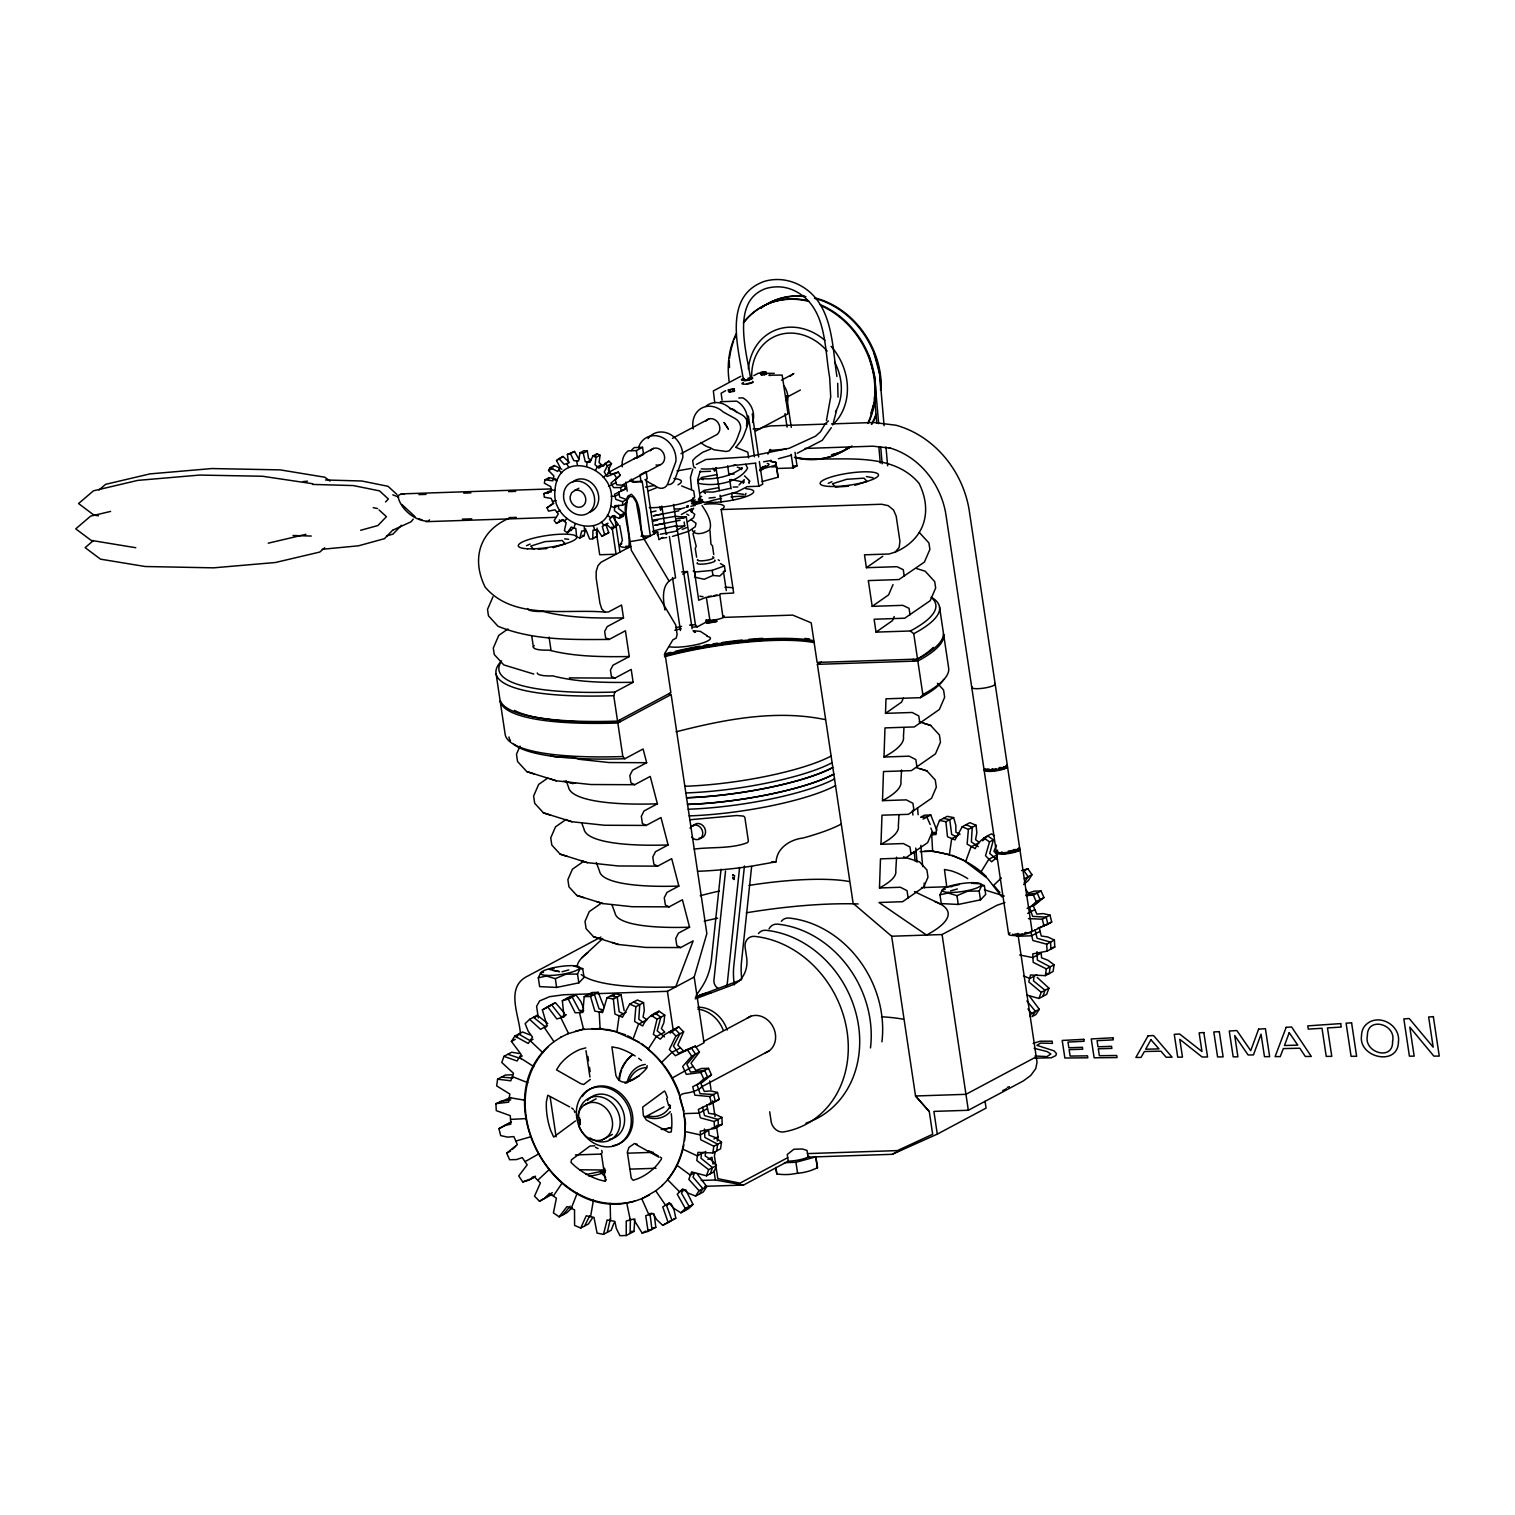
<?xml version="1.0" encoding="UTF-8"?>
<svg xmlns="http://www.w3.org/2000/svg" width="1515" height="1515" viewBox="0 0 1515 1515"><rect width="100%" height="100%" fill="white"/><g stroke="black" fill="none" stroke-linecap="round" stroke-linejoin="round"><path stroke-width="1.5" d="M583.597 1008.289L580.908 1001.567L576.003 994.957L570.057 996.624L562.349 1000.733L564.016 1016.868L556.819 1018.951L547.691 1006.831L542.37 1009.861L546.991 1025.636L540.552 1029.367L529.625 1019.349L525.137 1023.629L528.186 1031.242L532.485 1037.055L528.262 1043.475L514.835 1036.09L511.388 1041.43L521.16 1054.478L517.032 1060.992L504.003 1056.334L501.768 1062.488L513.49 1073.302L510.82 1080.801L497.602 1079.191L496.655 1085.895L509.798 1094L508.718 1102.163L495.897 1103.659L496.276 1110.628L510.271 1115.665L510.801 1124.13L504.722 1125.494M545.173 1197.91L549.472 1193.365L556.384 1198.195L553.43 1212.909L559.13 1216.848L567.027 1206.546L574.526 1209.822L574.583 1225.408L580.756 1228.04L586.229 1215.788L593.975 1217.378L597.08 1233.115L603.462 1234.365L607.136 1219.954L614.882 1221.393L616.302 1228.4L619.938 1235.71L626.244 1235.501L626.225 1221.014L633.459 1219.064L642.152 1233.077L648.098 1231.411L655.806 1227.302L654.158 1214.007M719.758 594.467L722.958 617.419L792.743 615.109L811.207 622.835L817.115 662.434L917.541 659.101A224.22 45.469 -8.5 0 0 943.296 632.228L939.508 606.833M838.003 397.157L837.7 383.257M679.193 1092.978C670.899 1069.893 654.347 1050.463 633.062 1039.044L638.459 1024.292L646.886 1019.803L643.042 1017.001L644.292 1010.353L643.572 1002.646L635.864 1006.755L634.615 1021.508L642.701 1025.977C645.674 1018.856 652.132 1014.16 659.025 1011.187L664.744 1015.126L663.93 1022.53L661.392 1028.571L664.725 1032.094L656.317 1036.582L648.06 1049.384C685.121 1079.759 698.907 1140.568 667.528 1179.636L679.496 1191.756L683.72 1189.502L681.466 1193.233L689.173 1206.47L684.685 1210.75M1001.832 896.842L987.401 878.321L965.604 861.713L971.001 846.942L979.41 842.454L975.565 839.67L976.815 833.004L976.115 825.296L968.388 829.406L967.138 844.158L975.243 848.646C978.217 841.526 984.655 836.81 991.549 833.856L994.427 835.807M606.265 1179.409L605.299 1181.34L599.694 1179.92A70.864 60.278 61.9 0 1 575.264 1166.399L570.966 1162.441L571.477 1159.789L589.96 1146.041L594.713 1145.813M934.66 901.482A187.5 38.026 -8.5 0 1 926.536 935.077L878.965 902.504L902.58 901.709L908.129 897.903L907.049 890.668L900.421 887.26L879.476 887.96L880.48 858.853L905.516 858.02L927.653 842.624L932.161 832.19M911.064 854.195L909.985 846.98L903.357 843.552L880.972 844.309L881.976 815.203L908.432 814.331L931.555 798.254L936.327 787.213L935.247 779.979L926.934 770.908L919.794 768.654M914 810.506L912.92 803.272L906.273 799.863L882.488 800.659L883.491 771.552L911.367 770.624L935.456 753.883L940.493 742.217L939.414 734.983L930.646 725.42L923.506 723.166M916.916 766.817L915.836 759.583L909.208 756.174L883.984 757.008L884.987 727.901L914.303 726.935L939.357 709.493L944.659 697.241L943.58 690.007L937.425 683.284M919.851 723.11L918.772 715.894L912.144 712.467L885.499 713.357L885.991 698.813L920.344 697.676A220.849 44.787 -8.5 0 0 943.75 679.383M896.558 857.168L895.782 870.936A141.937 28.785 -8.5 0 1 879.476 887.96M898.982 814.729L898.338 826.205A151.083 30.641 -8.5 0 1 880.972 844.309M901.558 769.98L900.895 781.456A160.23 32.497 -8.5 0 1 882.488 800.659M903.982 727.541L903.451 736.707A169.358 34.353 -8.5 0 1 883.984 757.008M634.671 1201.149C553.714 1222.302 488.739 1104.605 548.335 1046.619M747.539 425.128L748.372 415.981L754.47 456.772M684.685 1140.549L685.443 1122.52L683.947 1113.639L699.078 1113.127L707.505 1108.639L706.766 1104.946M786.115 400.206L786.531 395.623L791.284 427.363M625.695 502.734C623.252 517.751 630.713 532.56 628.858 547.407A17.119 3.466 -8.5 0 1 620.279 544.737L622.419 540.495L619.711 525.572M610.469 1218.439L607.326 1232.301M721.045 869.231L711.406 959.734A68.781 58.498 61.9 0 1 702.941 985.318A143.963 122.45 61.9 0 1 696.143 995.26M725.534 871.049L713.925 980.205A7.556 6.439 61.9 0 0 718.129 988.386M739.604 867.47L727.238 983.784A7.556 6.439 61.9 0 1 725.969 987.098M744.452 865.993L733.828 965.756A68.781 58.498 61.9 0 0 734.377 984.826M751.629 866.523L741.517 961.665A68.781 58.498 61.9 0 0 741.782 978.804M551.308 490.443L543.904 493.644L544.302 497.204L551.214 498.397L553.183 503.302L547.067 507.752L548.487 511.123L555.077 509.816L558.334 513.964L554.149 520.573L556.441 523.395L562.008 519.74L566.174 522.694L564.375 530.723L567.311 532.693L571.212 527.087L575.851 528.508L576.647 537.086L579.866 538.014L581.722 531.045L586.343 530.78L589.619 538.999L591.248 539.018L592.801 538.753L592.952 530.269L597.535 529.795L601.891 536.253L604.693 534.852L602.288 526.406L607.894 523.262L606.133 525.364L608.765 532.693L605.962 534.075M592.801 538.753L596.872 536.575L597.043 528.091M543.904 493.644L551.29 491.826L550.797 486.694L544.321 483.152L544.983 479.801L549.055 477.623L555.967 479.1M554.982 490.5C557.482 448.023 615.772 465.844 611.378 501.351C608.879 543.828 550.589 525.989 554.982 490.5L551.214 489.762M586.703 466.09L587.176 462.094L591.248 459.916L588.577 458.591L587.309 451.034L584.051 450.694L579.98 452.871L578.522 461.033L573.844 460.655L570.435 453.629L568.864 453.913L567.386 454.462L568.523 463.06L564.186 464.366L559.016 458.647L556.516 460.56L560.171 467.453L557.69 471.411L550.21 467.681L549.263 468.987L548.544 470.483L553.903 475.994L552.842 480.804L544.983 479.801M601.398 521.955L603.822 525.44L606.265 524.304L612.136 529.133L614.257 526.747L609.541 519.228L612.514 515.725L619.256 518.414L620.43 515.289L614.427 510.688L614.73 505.669L622.457 505.253L622.646 503.51L622.589 501.73L615.791 499.344L614.541 494.25L625.468 488.909L625.127 487.11L624.54 485.387L616.7 484.762L615.279 479.706L620.279 475.256L618.385 472.112L611.132 474.309L608.329 469.82L611.492 463.609L608.841 461.166L598.898 468.135L595.016 464.688L596.02 457.416L592.895 455.939L589.979 462.321L585.282 461.734L583.218 453.212L579.98 452.871M585.794 528.868L583.957 535.837L579.866 538.014M630.089 1233.437L630.429 1218.761M705.706 1151.381L705.157 1155.983L711.046 1159.676L716.406 1165.546L708.679 1169.656L696.749 1160.471L697.961 1152.366L712.845 1152.953L713.792 1146.249L721.519 1142.14L715.345 1137.538L709.058 1135.19L708.679 1130.417L700.271 1134.905L685.5 1131.629M721.519 1142.14L720.553 1148.843L712.845 1152.953M1037.207 977.402L1048.929 988.197L1041.222 992.325L1028.78 981.89L1030.503 975.016L1045.369 975.622L1046.335 968.899L1054.042 964.79L1047.888 960.207L1041.581 957.84L1041.222 953.068L1032.794 957.575L1019.671 954.999M1054.042 964.79L1053.095 971.494L1045.369 975.622M590.604 1216.526L593.444 1200.126M716.709 1150.908L717.655 1144.185L704.854 1137.424L704.456 1128.978M982.667 840.825L987.704 835.901L993.404 839.84L989.712 853.475L997.003 859.573M715.894 468.097L714.569 471.127L713.016 468.249M604.239 1007.532L598.217 992.325L591.911 992.533L584.203 996.662L582.821 1012.456L575.189 1012.777L568.295 999.086L562.349 1000.733M626.244 1235.501L633.952 1231.392L634.861 1218.874M715.231 1151.703L714.417 1155.964L717.807 1178.67L739.983 1183.139L787.724 1157.668M717.258 1141.06L718.072 1136.799L716.387 1125.55M661.941 1185.62C673.55 1174.996 681.011 1160.282 683.833 1144.885M664.744 1015.126L657.018 1019.235L653.363 1034.328L660.256 1039.176L664.555 1034.612L678.644 1026.791L683.625 1031.848L677.792 1045.066L683.814 1051.24M993.404 839.84L989.56 841.904L985.507 855.71L991.605 861.789L997.097 857.263M836.545 410.527L833.42 422.496M767.897 454.102L770.605 449.463L769.412 450.561L786.323 449.065M734.415 878.454L734.207 877.829M743.278 483.399L744.244 479.687L738.979 485.008M749.584 480.842L749.035 482.963L749.584 480.842L744.509 475.843M741.687 468.078L741.271 469.669L742.18 467.794C731.025 476.373 714.947 479.857 701.18 478.589L703.111 479.763M745.513 494.988L745.929 493.341M659.612 506.805L660.578 510.271L661.601 506.427M697.544 871.276A109.326 22.176 -8.5 0 0 752.122 866.069L776.097 861.808C776.892 847.813 790.3 839.499 803.12 838.003A109.326 22.176 -8.5 0 0 841.279 824.046M548.582 479.251L549.055 477.623M574.015 527.807L575.094 524.039M610.791 506.275L614.484 507.658L618.556 505.48L618.499 508.529L624.521 513.112L623.328 516.236L619.256 518.414M611.492 463.609L607.42 465.787L604.258 471.998L607.061 476.486L618.385 472.112M695.783 1047.168L704.02 1042.774L694.192 977.042L706.861 933.581L671.145 694.571L617.836 722.996A224.22 45.469 -8.5 0 1 500.139 700.896L505.158 734.434A224.22 45.469 -8.5 0 0 622.835 756.534L624.862 758.731L643.099 748.997L646.659 762.708L632.531 770.245L629.823 775.585L630.903 782.819L634.69 784.713L650.238 776.419L657.396 803.821L644.008 810.98L641.318 816.32L642.398 823.535L646.166 825.429L660.976 817.532L668.115 844.953L655.484 851.695L652.795 857.036L653.874 864.251L657.643 866.144L671.694 858.664L678.853 886.067L666.96 892.411L664.271 897.751L665.35 904.985L669.119 906.86L682.413 899.777L689.571 927.199L678.455 933.126L675.747 938.467L676.826 945.701L680.614 947.576L693.15 940.891L675.671 986.909A187.5 38.026 -8.5 0 1 581.23 974.505M613.764 996.851L614.692 993.689L621.074 994.919L624.18 1010.656M696.938 1084.513L700.1 1093.697L713.622 1094.493L715.326 1101.424L709.228 1104.795M1029.461 907.163L1032.624 916.348L1046.164 917.162L1047.85 924.074L1037.699 928.354M826.451 420.431L830.712 396.835L829.671 377.462C824.293 348.147 827.095 308.643 796.606 291.808C787.118 286.619 776.892 285.464 765.927 288.494C731.139 300.841 746.119 350.192 750.777 379.299M701.483 1153.616L700.953 1158.236L712.542 1167.611L710.289 1173.765M1034.025 976.285L1033.476 980.887L1045.066 990.261L1042.831 996.415M496.068 673.588L499.855 698.983A224.22 45.469 -8.5 0 0 617.552 721.102L613.745 695.707L614.882 692.033L633.119 682.299L631.206 669.422L614.957 678.095L569.394 677.887M589.789 1215.655L584.62 1225.995M696.616 557.141L695.252 548.468L696.218 546.347L692.999 533.81L694.893 530.761M614.011 1223.041L611.17 1230.237L603.462 1234.365M648.098 1231.411L645.731 1215.655L652.927 1213.572L656.771 1219.727L662.737 1225.332L668.077 1222.302L662.756 1206.906L669.194 1203.156L674.024 1208.459L680.822 1212.795L685.31 1208.534L677.243 1194.18L682.64 1188.934L688.264 1193.157L695.612 1196.055L699.059 1190.733L688.833 1179.352L691.616 1171.909L706.445 1175.81L708.679 1169.656M716.406 1165.546L714.152 1171.701L706.445 1175.81M1027.284 995.185L1038.968 998.461L1041.222 992.325M1048.929 988.197L1046.676 994.351L1038.968 998.461M573.901 966.021L582.726 968.615L584.051 977.421L578.844 982.856L556.63 987.439L539.643 986.606L538.317 977.8L540.609 972.895L543.525 972.365M578.844 982.856L577.518 974.05L579.809 969.145L582.726 968.615M571.269 1208.231L577.215 1193.176M981.171 884.343L984.371 885.612L985.697 894.418L980.489 899.853L958.275 904.455L941.288 903.603L939.963 894.797L942.254 889.892L945.171 889.362M980.489 899.853L979.163 891.047L981.455 886.161L984.371 885.612M614.692 993.689L606.985 997.798L602.591 1012.588L594.846 1011.13L590.509 996.453L584.203 996.662M960.093 834.178L955.908 832.246L955.814 825.277L953.617 817.589L947.235 816.339L939.508 820.448L936.687 827.663L936.005 834.5L931.725 834.765L932.634 851.487C952.821 853.759 971.835 862.187 986.265 876.465M831.299 427.685L822.266 440.316L797.212 453.25M996.472 845.181L993.935 851.222L997.268 854.763L988.84 859.251L981.133 871.731M649.935 1213.42L651.942 1229.366L647.984 1230.464M493 596.74L487.508 609.409L488.474 615.847L498.018 626.263C533.242 640.599 571.856 639.633 609.182 639.444L625.43 630.77L629.274 656.544L613.026 665.199L610.431 670.066L611.397 676.504L614.957 678.095M520.024 746.119L516.482 754.3L517.562 761.534L526.803 771.608L533.943 773.862M692.185 510.517L693.662 508.188M683.625 1031.848L675.917 1035.957L669.365 1049.554L675.387 1055.728L695.385 1046.126L699.438 1052.073L690.991 1063.189L695.858 1070.442L701.729 1068.454L708.528 1068.34L711.463 1074.911L700.782 1083.452L704.305 1091.463L710.592 1090.914L717.485 1092.448L719.189 1099.36L715.25 1101.556M893.036 584.582L888.585 594.903L872.186 606.341L868.322 580.586L898.944 579.563L924.396 562.084L929.888 549.396L928.922 542.957L919.378 532.56M894.21 616.548L892.43 620.658L876.03 632.115L874.098 619.237L904.72 618.215L930.172 600.716L935.664 588.047L934.698 581.609L925.154 571.193L916.442 568.504M903.376 698.055L901.614 702.108L885.499 713.357M691.408 512.297L692.336 510.176M692.847 469.025L690.442 477.32L691.56 489.383M694.552 577.12L704.229 579.279L712.94 575.454L719.776 576.06L725.174 570.985L724.416 565.909L720.42 563.599M626.604 498.889L627.911 496.087L631.338 494.25C642.777 504.022 638.591 522.599 642.833 535.628L646.091 538.204M595.603 470.275L597.27 466.847L601.341 464.669L602.97 465.957M824.709 424.692L820.467 431.813L815.581 436.168L789.353 448.213L747.255 456.924L705.895 459.5L696.332 464.423M570.17 1206.167L562.993 1214.784M1021.546 870.557L1027.909 868.777L1031.961 874.723L1028.363 880.537L1023.629 884.571M700.233 470.995L697.639 479.895L700.688 501.086M592.668 1217.643L588.483 1223.931L580.756 1228.04M697.752 481.012L701.918 477.377L716.993 474.574M696.995 1173.576L706.766 1186.605L703.32 1191.945L695.612 1196.055M1029.537 996.226L1039.29 1009.274L1035.843 1014.596L1031.999 1016.66L1035.446 1011.319L1026.867 1000.979M516.407 1037.586L518.698 1034.044L531.311 1041.354M553.43 1195.941L562.235 1182.855M699.457 1193.99L702.903 1188.669L693.037 1177.117L694.476 1172.856L690.253 1175.091L677.11 1165.357M1029.84 1016.054L1031.582 1013.384L1039.29 1009.274M1024.14 882.791L1028.117 876.787L1024.064 870.841L1027.909 868.777M643.572 1002.646L637.398 999.995L629.691 1004.104L622.476 1017.228L614.957 1014.084L613.367 999.048L606.985 997.798M976.115 825.296L969.922 822.645L962.214 826.754L954.999 839.897L947.481 836.735L945.89 821.698L939.508 820.448M699.438 1052.073L691.73 1056.182L682.678 1066.409L686.314 1074.381L700.82 1072.45L708.528 1068.34M595.528 455.75L596.967 453.761L600.091 455.239L599.088 462.511L601.341 464.669M553.335 466.809L554.282 465.522L561.762 469.233M564.546 521.406L566.761 518.395M607.401 515.157L610.64 517.732L614.711 515.555L613.745 518.282L618.328 524.569L612.136 529.133M687.034 507.052L688.018 505.707L686.162 507.392M661.411 1159.164L658.135 1163.653A70.864 60.278 61.9 0 1 637.966 1178.651L633.156 1180.318L631.244 1178.197L627.343 1152.044L628.99 1147.366L634.463 1143.522L637.304 1144.336M573.787 527.959L567.311 532.693M620.279 475.256L610.981 483.039L613.613 487.622L620.468 487.546L624.54 485.387M920.344 697.676L922.843 694.552A224.22 45.469 -8.5 0 0 948.598 667.679L943.599 634.141A224.22 45.469 -8.5 0 1 917.825 661.013L817.399 664.346L853.134 903.357L891.653 936.232L915.533 1095.989L929.282 1111.556L932.672 1134.281L897.391 1150.605L807.495 1153.597M808.745 1156.21L808.025 1157.119A14.79 2.992 -8.5 0 1 788.236 1161.21L743.543 1185.052L704.778 1186.34M413.254 519.134L411.038 521.804L393.464 529.833M904.247 576.154L903.281 569.716L897.013 566.686L866.41 567.689L864.478 554.812L889.021 553.998L895.138 552.142L899.134 547.483L899.929 541.272L896.179 516.123L893.547 510.025L888.207 505.669L881.578 504.249L721.197 509.57A26.115 5.303 -8.5 0 0 704.172 504.287M702.032 505.48C704.551 509.551 712.959 520.819 709.759 529.682C705.839 533.053 694.476 536.518 692.203 529.814M429.465 519.834L428.234 521.217C414.977 521.236 399.941 508.907 397.896 495.727L401.323 493.89L551.517 488.909M590.32 1079.4L583.692 1084.513L580.851 1083.698L556.497 1069.874L560.02 1064.382A70.864 60.278 61.9 0 1 580.188 1049.384L585.832 1047.869M700.574 492.867L704.286 490.349L718.47 487.697M670.103 1033.154L678.644 1026.791M552.255 1192.627L543.374 1199.179M385.549 501.957L388.389 499.003L379.507 490.879L353.374 485.576L312.544 484.421M393.01 529.833L384.45 538.677L358.563 545.798L322.24 549.282M401.532 525.288L392.972 534.113L386.514 535.912M655.843 1014.463L659.025 1011.187M651.81 1016.527L655.162 1013.251L660.881 1017.19L657.188 1030.806L664.479 1036.923M572.234 1207.625L566.837 1212.739L559.13 1216.848M551.801 1194.464L539.51 1201.244L534.53 1196.187L540.363 1182.988L534.341 1176.795L529.152 1180.147L522.77 1181.908L518.717 1175.962L527.163 1164.846L522.296 1157.593L516.426 1159.581L509.627 1159.714L506.692 1153.123L517.372 1144.601L513.85 1136.591L507.563 1137.121L500.67 1135.587L498.965 1128.675L508.926 1123.24M1025.541 889.116L1028.401 893.093L1034.272 891.123L1041.051 890.99L1043.986 897.562L1033.325 906.103L1036.828 914.113L1043.115 913.583L1050.009 915.098L1051.713 922.029L1045.975 925.211M736.12 447.058L739.964 442.266A39.996 34.012 61.9 0 0 744.32 434.066L746.403 428.366A9.166 7.802 61.9 0 0 742.274 415.053L730.022 408.255A21.683 18.445 61.9 0 0 705.876 406.304M535.098 1017.36L537.333 1015.239L547.767 1023.553M575.454 1120.948L553.657 1137.045L550.627 1130.304A70.864 60.278 61.9 0 1 546.366 1101.765L547.786 1095.25L569.659 1106.897M537.825 1180.166L549.15 1169.599M1001.377 877.961L993.689 885.29L999.9 892.524M685.67 1189.692L693.018 1204.425L688.549 1208.686L680.822 1212.795M606.019 463.211L608.841 461.166M603.159 477.244L609.901 472.566M512.259 1149.468L515.687 1146.287M698.264 1084.001L703.755 1079.021L711.463 1074.911M1030.787 906.652L1036.279 901.671L1043.986 897.562M581.874 957.783L602.762 938.543M691.825 508.642L681.333 514.513M99.024 489.97L105.633 484.327L149.966 473.892L211.854 468.552L280.18 469.877L324.854 477.225L329.986 481.069M93.419 540.552L85.143 547.635L100.52 559.168L145.194 566.515L213.52 567.841L275.408 562.501L319.741 552.066L324.702 547.824M671.94 1220.238L666.714 1205.883L669.687 1202.872L665.483 1205.107L655.749 1190.847L662.51 1185.317M669.403 536.499L675.576 577.878C660.862 581.609 662.812 598.633 664.952 610.015M574.715 490.462L571.572 492.792L570.132 496.712A8.863 7.537 61.9 0 0 578.56 507.26A8.863 7.537 61.9 0 0 585.566 497.678A8.863 7.537 61.9 0 0 574.715 490.462L578.863 488.247M790.129 376.231L793.273 373.883M509.04 518.263C479.592 530.856 471.184 558.808 485.103 587.025C513.452 620.771 566.269 608.557 604.921 612.117L608.538 611.965L621.567 605.015L623.498 617.893L607.25 626.566L604.655 631.414L605.621 637.853L609.182 639.444M620.279 544.737L621.813 543.677M507.942 628.99L498.776 635.391L493.284 648.06L494.25 654.499L503.794 664.915L533.772 674.042M701.559 502.279L697.392 503.586M547.919 777.952L538.658 784.429L533.602 796.076L534.7 803.31L543.468 812.873L550.608 815.127M866.41 567.689L882.809 556.251M895.138 552.142C924.586 539.548 933.013 511.597 919.075 483.38C890.744 449.633 837.909 461.848 799.276 458.288M566.061 819.464L555.532 826.83L550.74 837.852L551.82 845.086L560.152 854.157L567.273 856.411M583.445 861.486L572.405 869.212L567.879 879.647L568.958 886.862L576.817 895.441L583.957 897.694M601.417 903.129L589.259 911.613L585.017 921.423L586.097 928.657L593.501 936.706L600.622 938.959M687.469 804.446A109.326 22.176 -8.5 0 0 833.723 774.222L833.818 774.165M834.443 778.994L834.538 778.937A109.326 22.176 -8.5 0 1 688.17 809.218M908.129 897.903L923.752 886.995L927.994 877.185L926.915 869.951L919.51 861.884L903.489 856.865M762.14 481.562L778.104 477.225L775.775 462.416L770.491 461.299L775.775 462.302L776.135 464.31L774.373 465.541L759.697 469.707M547.067 1025.92L544.245 1027.416L553.979 1041.676L561.289 1036.98M685.538 1050.122L695.385 1046.126M553.827 503.359L547.067 507.752M569.356 462.511L563.088 456.469L556.516 460.56M557.103 512.221L560.19 510.309M563.694 519.797L556.441 523.395M625.468 488.909L622.419 490.557M746.365 487.129L736.934 491.902L720.477 496.484M539.51 1201.244L543.393 1198.952M668.778 1032.359L674.781 1028.855L679.78 1033.912L673.436 1045.994L678.417 1053.171L691.522 1048.191L695.574 1054.118L686.901 1064.174L690.518 1072.128L704.664 1070.385L707.6 1076.957L702.468 1081.748L692.734 1086.747L694.855 1095.156L709.778 1096.557L717.485 1092.448M546.214 1007.797L555.418 1002.703L564.281 1012.929M525.156 1161.588L538.507 1154.013M666.6 1223.268L675.785 1218.174L674.156 1210.144L670.918 1203.63M759.867 470.862L762.992 469.12M687.772 521.728L693.586 517.713L694.76 514.361L689.836 510.29M689.363 530.818L695.271 526.747L696.048 523.357L690.84 519.512M511.312 1121.99L498.965 1128.675M719.189 1099.36L698.339 1109.435L700.347 1117.843L714.171 1121.517L721.879 1117.407L722.257 1124.376L714.55 1128.486L700.233 1131.213L700.631 1139.678L713.792 1146.249M1051.713 922.029L1030.882 932.085L1032.87 940.493L1046.695 944.186L1054.402 940.076L1054.781 947.026L1047.073 951.155L1032.775 953.882L1033.173 962.328L1046.335 968.899M1033.173 1043.362L1040.18 1041.203L1052.13 1041.184L1052.47 1043.399L1040.578 1043.059L1036.942 1045.35L1054.042 1050.861L1056.447 1053.531L1055.822 1055.576L1051.315 1057.792L1035.237 1058.133M559.016 458.647L563.088 456.469M567.386 454.462L574.507 451.451L578.919 459.159M570.435 453.629L574.507 451.451M550.21 467.681L554.282 465.522M548.544 470.483L552.615 468.305M583.218 453.212L587.309 451.034M740.873 376.25L713.357 390.927L714.739 402.744M592.895 455.939L596.967 453.761M596.02 457.416L600.091 455.239M725.647 390.662L721.14 393.256L722.068 400.112M753.788 375.663L758.03 373.391M728.336 389.904L734.188 389.014L734.472 390.927L730.173 392.101L728.62 391.798L728.336 389.904L734.188 389.014M622.362 466.828A18.729 15.926 61.9 0 1 628.195 450.845L636.376 450.58L642.53 447.304L643.591 454.405L637.436 457.682A8.863 7.537 61.9 0 0 633.725 458.969M607.894 472.756L653.533 448.421M672.471 438.308L708.736 418.973M781.513 380.17L793.879 373.561M616.018 482.755L608.538 486.239M622.684 484.8L660.029 464.878M680.993 453.705L715.231 435.449A8.863 7.537 61.9 0 0 718.053 422.685A8.863 7.537 61.9 0 0 705.592 421.322M788.008 396.627L800.375 390.037M629.804 480.141A18.729 15.926 61.9 0 0 632.891 482.262L642.209 481.372L650.371 535.931L641.015 536.234M618.631 492.091L619.01 494.136L614.939 496.314L611.189 496.276M622.589 501.73L626.661 499.571L626.528 503.075L622.457 505.253M787.667 413.955L760.151 428.612L753.144 428.934M620.43 515.289L624.521 513.112M614.257 526.747L618.328 524.569M601.891 536.253L608.765 532.693M662.945 537.465L658.855 539.643L657.718 532.011L644.178 539.226L630.657 541.518M692.904 627.134A22.668 4.602 -8.5 0 1 697.222 626.869L709.891 620.108L706.331 597.232L698.737 600.262L686.257 516.785L683.587 518.206A27.876 5.643 -8.5 0 0 676.845 518.66M676.58 530.193L684.723 525.856L684.155 522.031M747.198 486.637L758.882 486.239L762.746 484.175L759.356 461.507M776.816 468.495L793.178 467.946L797.042 465.881L795.015 452.284M682.659 574.09L687.469 571.534L695.423 624.748L697.222 626.869M617.552 721.102L670.861 692.658L664.933 653.06L672.849 639.879L676.182 638.099L677.129 634.501L675.709 624.956L631.357 550.381L625.941 512.581L627.134 500.272L629.786 496.276L633.156 497.053L636.338 502.393L642.227 535.95L669.176 581.287M600.887 937.065L528.262 975.793C504.457 986.871 519.437 1015.145 520.459 1034.196M732.616 877.185L734.15 878.056M987.723 768.787L990.147 770.074L992.647 768.73M547.691 1006.831L555.418 1002.703M542.37 1009.861L550.078 1005.752M1005.733 765.738A11.817 2.405 -8.5 0 1 996.245 770.813A11.817 2.405 -8.5 0 1 985.489 768.787L990.337 771.362L992.855 770.037M529.625 1019.349L537.333 1015.239M568.295 999.086L576.003 994.957M514.835 1036.09L522.542 1031.98L529.909 1034.878M590.509 996.453L598.217 992.325M923.052 819.104L930.759 814.994L936.762 830.201M511.388 1041.43L515.251 1039.366M533.034 1039.271L530.231 1040.767L542.768 1052.603M504.003 1056.334L511.71 1052.224L519.304 1053.531M613.367 999.048L621.074 994.919M945.89 821.698L953.617 817.589M931.725 834.765L935.948 832.53L932.558 832.436L930.873 828.042M522.296 1055.936L519.475 1057.432L533.753 1066.579M551.555 1004.767L561.023 1016.698L565.133 1015.694L560.91 1017.947L568.523 1033.438L560.739 1037.264M553.979 1041.676C478.721 1098.072 561.289 1241.77 649.556 1194.956M497.602 1079.191L505.309 1075.082L512.827 1074.741M626.149 1012.266L619.143 1016.016L616.851 1032.094L639.387 1042.339M958.692 834.917L951.666 838.666L949.375 854.763L933.202 851.184L920.211 851.657M596.796 993.651L667.414 991.321L694.192 977.042M625.619 1034.84L609.049 1029.689L591.778 1028.628M933.202 851.184L924.302 851.279M617.4 1031.81L600.11 1028.836L599.201 1012.115L603.406 1009.861L599.069 1008.895L594.372 994.389L588.066 994.598M527.845 1082.714L512.449 1076.654M495.897 1103.659L510.744 1097.561M525.345 1100.307L509.476 1097.618M1002.116 852.396L1000.26 852.775L1002.684 854.081L1005.202 852.737M526.33 1118.6L510.65 1119.396M680.33 1047.869L671.921 1052.376L661.714 1062.337M584.014 1105.23L596.153 1098.773M625.032 1083.377L639.481 1075.669M703.471 1041.544L750.948 1016.224M530.799 1136.761L515.971 1141.022M506.692 1153.123L510.555 1151.078M1024.254 878.833L1031.961 874.723M692.999 1066.446L672.338 1077.923M891.653 936.232L942.084 934.547L997.078 905.231L1004.937 902.561M1025.844 895.611L1033.344 895.1L1041.051 890.99M522.77 1181.908L533.356 1177.894M602.326 1139.753L612.382 1134.413M645.409 1116.801L663.968 1106.897M701.123 1087.088L769.241 1050.766M702.202 1087.013C684.515 1099.398 673.796 1084.948 684.06 1111.063M1027.719 913.412L1034.726 909.663M1028.42 918.601L1042.301 919.207L1050.009 915.098M1012.437 934.187L1014.861 935.475L1017.379 934.13M1039.29 927.597L1040.029 931.308L1031.601 935.797L1016.489 936.289M683 1149.222L697.279 1155.869L704.305 1152.12M713.944 1138.996L718.072 1136.799M1036.828 974.789L1029.802 978.52L1023.458 975.793M610.185 1203.402L610.545 1220.427M626.718 1202.853L630.24 1219.764M707.903 1159.429L711.955 1157.271L712.978 1164.088M655.749 1190.847L641.773 1198.801L648.818 1214.594L651.753 1213.155M699.059 1190.733L706.766 1186.605M685.31 1208.534L693.018 1204.425M642.152 1233.077L645.996 1231.013M668.077 1222.302L675.785 1218.174M662.737 1225.332L670.463 1221.223M1036.241 1056.845L965.964 1094.322L915.533 1095.989L929.282 1111.556M788.236 1161.21L787.251 1154.525L793.86 1149.241L802.249 1148.976L807.022 1150.434L808.025 1157.119L892.221 1154.316L937.293 1134.129L933.884 1111.404L968.331 1110.268L1023.326 1080.934L1030.768 1075.442L1035.787 1068.567L1037.036 1062.167L1017.796 933.316M892.221 1154.316L902.448 1148.881M937.293 1134.129L986.076 1108.109L985.053 1101.291M755.985 430.904L762.424 427.514L770.51 425.923L826.83 424.067M538.317 977.8L546.498 976.039L555.323 978.633L566.099 974.164L577.518 974.05M939.963 894.797L948.144 893.036L956.969 895.649L967.744 891.161L979.163 891.047M1027.094 908.489L1034.991 904.417L1040.142 899.626L1037.207 893.055L1026.147 894.683M784.41 1162.668L795.943 1162.289L815.846 1156.854L817.475 1167.838L810.961 1170.47A73.799 62.399 -79.4 0 1 797.572 1173.273L790.773 1174.314A73.799 62.778 61.9 0 1 776.835 1173.955L776.002 1169.22M664.498 1090.989L642.701 1107.105L643.345 1115.57L646.451 1120.021L668.854 1132.406L671.278 1131.894L671.789 1126.27A70.864 60.278 61.9 0 0 671.259 1113.752M693.245 570.985L694.703 572.045L712.183 570.379L724.416 565.909M744.414 378.883C741.555 381.856 755.909 377.86 747.861 378.182M751.535 382.651L746.611 383.806M526.481 545.684L530.174 544.074M694.306 500.689C690.973 502.923 703.282 501.162 699.419 499.912M699.722 501.749L698.131 502.185M828.232 483.323L831.924 481.732M835.541 785.622L835.485 785.641A109.326 22.176 -8.5 0 1 689.173 815.884M682.205 529.379L686.617 527.599M688.113 531.481L672.471 536.424M710.535 449.141L702.733 452.265L695.877 457.151L692.677 460.503L693.529 466.222A27.876 5.643 -8.5 0 0 695.555 467.889M648.647 490.898L656.449 487.773M575.53 782.952L572.746 783.52L563.883 781.134M700.138 995.203L741.498 979.769M695.234 998.858L732.237 985.053A29.239 24.865 61.9 0 0 746.611 957.253L745.02 946.61A11.381 9.677 61.9 0 1 754.678 936.384A101.732 86.544 61.9 0 1 847.074 1031.563A101.732 86.544 61.9 0 1 783.899 1131.894A11.381 9.677 61.9 0 1 771.286 1122.426L769.696 1111.783M720.212 593.747L733.677 593.028L721.197 509.57M760.492 372.614L765.378 371.63L766.439 374.016L764.393 374.735L761.572 374.981L760.492 372.614L766.154 372.103M760.776 374.508L766.439 374.016M567.974 1033.722L584.127 1029.083L575.605 1031.09M553.108 547.654L565.284 543.828L562.235 540.495L544.964 541.631L530.742 546.101L533.81 549.434M678.872 510.82L653.42 515.82M680.084 520.327L655.181 525.213M854.858 485.311L867.034 481.467L863.986 478.153L846.715 479.289L832.493 483.758L835.541 487.072L848.589 486.22M676.05 731.84C724.189 719.474 776.059 709.304 825.41 719.644M550.93 968.937L554.301 967.896M950.871 886.445L959.431 884.514M532.182 1177.269L535.571 1176.227M791.569 455.163L778.407 458.742M566.212 998.688L572.159 997.022L579.393 1010.543L583.711 1010.524L579.506 1012.759L583.578 1029.386L600.66 1028.534M730.571 488.247L713.338 492.072L703.68 491.921L705.365 493.435M652.851 1228.116L655.806 1227.302M360.627 530.288L377.879 525.535L386.439 516.691L379.034 509.911M562.027 971.759L568.769 969.922M950.625 890.82L957.366 888.983M499.761 1101.594L510.782 1099.871M711.633 1128.239L718.394 1126.44L718.015 1119.471L704.551 1115.589L702.562 1107.181M675.728 516.274L652.832 520.137M677.205 525.497L664.782 528.224M676.978 531.026L660.218 534.265M1050.387 948.106L1054.781 947.026M717.845 1125.456L722.257 1124.376M749.073 380.189L744.717 380.738M714.209 595.584L716.936 594.941M718.678 595.262L707.543 597.251M110.595 511.426L90.635 516.123L75.75 528.849L91.127 540.382L135.801 547.729M268.231 543.184L305.916 534.322M651.128 512.051L656.033 510.953M653.571 515.725L662.85 513.945M652.87 521.255L657.68 520.156M654.613 525.213L664.1 523.395M709.38 1103.45L713.451 1102.56M910.685 853.021L916.102 852.036M705.782 622.286L708.035 623.233L716.765 621.434L715.932 620.279L706.729 621.983M716.652 620.658L707.505 622.4L706.634 619.862M716.765 621.434L706.482 622.798M987.913 770.074L989.768 769.696M990.147 770.074L996.075 768.844M1000.033 768.029L1005.96 766.798M990.337 771.362L1006.149 768.105L1003.725 766.817M1002.684 854.081L1018.516 850.805L1014.236 849.896A6.401 1.307 -8.5 0 1 1014.349 850.559M1014.861 935.475L1022.777 933.846M1024.746 933.429L1030.673 932.198M605.583 1170.527L588.975 1173.955A8.541 1.723 -8.5 0 1 586.059 1174.447M763.598 461.81L771.154 460.371M677.072 470.919L691.01 468.438M645.466 487.091L654.556 485.463M552.502 501.295L556.119 500.651M595.319 536.859L596.872 536.575M755.852 463.079L732.976 465.597M661.07 538.317L666.657 537.541M708.263 596.474L711.255 596.115M710.516 471.26L699.665 471.733M715.194 497.393L709.02 498.075M302.924 481.618L307.45 481.183M971.683 883.321L979.58 883.718M696.237 503.719L693.472 503.719M538.355 549.131L546.839 548.582M629.274 656.544C602.44 656.923 574.848 656.809 548.922 650.105A29.561 6.003 -8.5 0 1 534.132 645.523M568.901 756.761L564.906 757.027A29.561 6.003 -8.5 0 1 550.646 755.493M689.855 819.767L736.82 815.506L743.619 816.112L744.85 817.418L748.372 841.033L747.577 842.586C730.912 849.082 711.747 846.734 694.23 849.101M723.337 571.477L725.174 570.985M758.314 373.296L774.26 373.353M738.771 398.009L742.861 397.877A18.729 15.926 61.9 0 1 752.557 422.439M720.345 401.702L736.707 401.153A18.729 15.926 61.9 0 1 746.403 425.734M831.508 423.897L873.757 422.496L896.066 425.242C934.414 435.941 962.593 470.805 969.089 509.551L1007.323 765.378M642.53 447.304L634.349 447.569A18.729 15.926 61.9 0 0 631.376 450.561M805.052 448.44L872.905 446.186L890.006 448.08M600.054 465.863L604.144 465.711M792.364 466.052L797.042 465.881M642.209 481.372L634.028 481.637L631.244 479.062M418.973 494.61L426.037 494.382M463.779 493.114L470.862 492.886M508.604 491.636L515.687 491.39M733.165 487.091L737.843 486.94M462.397 519.153L471.771 518.85M509.267 517.6L516.293 517.372M426.037 521.671L555.683 517.354M872.186 606.341L902.789 605.337L909.057 608.348L910.023 614.806M876.03 632.115L910.382 630.979L913.753 633.706L917.541 659.101M1001.415 768.257L1006.149 768.105M1013.592 849.65L1018.326 849.498L1009.842 850.843A6.401 1.307 -8.5 0 1 1008.214 851.127M1013.781 850.957L1018.516 850.805M771.457 861.959L776.097 861.808M921.48 887.601L952.083 886.597M592.081 993.821L563.826 994.749L549.642 996.662L539.662 1000.885L536.594 1006.32L538.336 1017.985M575.435 1154.922L601.455 1154.07M627.456 1153.199L653.457 1152.328M604.22 1169.997L579.639 1169.788M630.107 1169.126L656.014 1168.273M701.218 1180.45L715.364 1179.977L743.543 1185.052M930.759 814.994L924.453 815.203L920.59 817.248L926.896 817.039L930.172 824.539M630.808 1231.487L633.952 1231.392M1045.653 973.634L1049.232 973.558L1050.179 966.854L1037.377 960.093L1036.98 951.628M501.465 1077.127L512.884 1078.036M771.457 466.809L776.532 466.772L778.104 477.225M674.459 508.964L680.462 508.983M623.498 617.893C596.664 618.272 569.072 618.158 543.146 611.454A29.561 6.003 -8.5 0 1 527.637 608.538M633.119 682.299C606.284 682.697 578.692 682.583 552.767 675.879A29.561 6.003 -8.5 0 1 537.257 672.963M646.659 762.708L609.106 762.537L579.753 759.375L570.909 756.629M634.69 784.713L590.717 784.524L556.346 780.812L526.803 771.608M646.166 825.429L604.466 825.258L571.875 821.736L543.468 812.873M657.643 866.144L618.215 865.974L587.384 862.66L560.152 854.157M669.119 906.86L631.963 906.709L602.913 903.565L576.817 895.441M680.614 947.576L645.712 947.424L618.423 944.489L593.501 936.706M325.498 479.971L361.896 481.012L388.029 486.315L396.93 494.458M293.058 535.515L311.257 536.045M728.545 473.93L734.055 474.119M730.931 479.498L743.922 482.168M732.351 492.83L743.998 494.382M693.302 630.732L700.422 631.395L707.126 635.751M866.372 476.543L873.076 477.793M564.641 538.885L568.674 539.321M545.949 1027.284L533.469 1017.285M1035.048 1055.974L1046.941 1056.599L1050.861 1054.023L1047.338 1051.656L1034.12 1048.285M401.323 493.89L404.391 494.382M312.658 483.721L262.512 476.259L199.658 475.066L137.77 480.388L93.438 490.822L78.553 503.548L93.93 515.1L98.399 515.82M732.919 390.643L734.472 390.927M549.396 969.392L559.527 971.645L552.653 970.357M582.309 535.515L583.957 535.837M620.847 515.744L623.328 516.236M943.372 818.403L949.754 819.634L951.685 834.5L955.889 836.413M610.848 995.734L617.23 996.984L619.162 1011.831L623.347 1013.762M373.201 507.676L377.557 508.548M507.866 1054.289L521.255 1058.739M737.294 467.131L741.555 468.646M919.245 721.841L930.646 725.42M916.499 767.669L926.934 770.908M984.352 889.778L1004.312 896.047M572.746 783.52L570.871 782.516M549.964 778.805L556.346 780.812M565.474 819.71L571.875 821.736M581.003 860.634L587.384 862.66M596.512 901.558L602.913 903.565M612.041 942.481L618.423 944.489M735.684 447.304L747.804 452.19L748.656 457.928M681.599 485.936L693.718 490.822L694.571 496.56A27.876 5.643 -8.5 0 1 679.137 504.116A27.876 5.643 -8.5 0 1 649.329 507.639M565.247 1014.463L566.402 1014.88M951.988 855.218L966.153 861.41M392.783 494.837L398.729 497.09M418.784 518.679L422.136 519.967M888.794 447.645C919.094 456.053 940.929 483.834 945.89 514.361L983.936 768.9A11.817 2.405 -8.5 0 0 997.571 769.26A11.817 2.405 -8.5 0 0 1006.812 764.829M733.374 878.927L732.749 878.454M968.388 829.406L962.214 826.754M635.864 1006.755L629.691 1004.104M966.078 824.709L972.251 827.36L971.361 841.904L978.311 846.639M633.535 1002.04L639.728 1004.691L638.819 1019.254L642.663 1022.038M686.75 514.172L688.87 515.289M914.511 891.615L940.058 903.868M1054.402 940.076L1047.736 936.952L1041.297 936.005L1040.029 931.308M627.627 1035.824L631.622 1037.775M721.879 1117.407L715.194 1114.283L708.774 1113.355L707.505 1108.639M595.452 1147.272L598.046 1148.54M694.154 631.736L695.461 632.418L693.245 631.073M648.78 1150.699L658.343 1155.983M635.751 1144.393L658.836 1157.157M626.661 499.571L619.862 497.166L619.01 494.136M553.373 478.91L556.895 480.918M569.848 529.663L571.382 530.515M732.843 874.837L734.775 875.992L732.749 874.894M698.264 483.209C713.754 487.035 739.036 482.774 747.634 468.154L745.664 464.347M718.186 559.793L719.436 560.588M989.56 841.904L983.841 837.965M657.018 1019.235L651.317 1015.296M415.072 516.672L401.835 504.457M641.318 1043.532L648.609 1049.081M571.704 1108.014L573.39 1109.34M604.769 463.344L607.42 465.787M660.256 1157.043L661.657 1158.161M675.917 1035.957L670.937 1030.901M604.921 612.117L601.758 608.935L599.94 603.273L596.171 578.105L596.171 571.477L597.971 565.644L601.114 562.198L630.77 546.385A12.991 2.632 -8.5 0 1 625.903 546.139M733.752 878.397L734.15 879.571L733.639 878.454M558.789 469.896L561.667 472.983M559.281 519.91L560.531 521.236M710.005 530.78L710.933 544.131L712.505 545.873L713.735 554.566M599.997 1171.322L605.678 1177.515M1027.946 1008.857L1031.582 1013.384M687.261 505.688L688.17 506.976L687.469 505.593M614.314 474.271L616.188 477.433M770.169 375.625L768.9 375.228L782.157 375.057L787.952 413.273M691.73 1056.182L687.677 1050.236M566.837 463.704L568.769 467.51M657.264 534.473L657.889 535.704M647.189 1065.594L646.678 1068.245C640.012 1076.237 622.305 1090.857 615.885 1075.423L611.909 1046.846L618.461 1048.115A70.864 60.278 61.9 0 1 635.202 1055.974M1036.279 901.671L1033.344 895.1M703.755 1079.021L700.82 1072.45M706.501 622.665L705.876 620.014M665.199 1091.842L667.528 1097.731M566.118 780.661L568.504 787.137A169.358 34.353 -8.5 0 0 657.396 803.821M581.627 822.683L584.033 829.159A160.23 32.497 -8.5 0 0 668.115 844.953M596.361 862.565L599.542 871.182A151.083 30.641 -8.5 0 0 678.853 886.067M611.89 904.588L615.071 913.204A141.937 28.785 -8.5 0 0 689.571 927.199M620.468 487.546L621.396 491.068M593.407 525.932L594.77 529.947M574.223 1110.59L574.81 1112.465M666.581 1098.47L668.683 1105.628M874.06 353.317L879.59 373.864L884.116 425.715M869.023 356.006L874.553 376.553L878.662 423.689M776.816 1173.86L775.85 1167.364M1044.005 926.138L1042.301 919.207M711.463 1103.488L709.778 1096.557M601.72 1150.415L602.269 1152.612M817.475 1167.838L815.657 1156.513M1035.086 929.831L1037.093 938.258L1050.558 942.122L1050.937 949.091M576.647 461.014L577.423 465.143M776.135 464.31L776.532 466.772M1007.513 766.685L1019.671 848.078M1019.879 849.385L1032.037 930.778M984.125 770.207L996.283 851.6M996.491 852.907L1008.649 934.301M956.969 895.649L958.275 904.455M917.825 661.013L922.843 694.552M913.204 659.252L913.488 661.165A219.258 44.465 -8.5 0 0 933.278 647.341M946.761 886.919L944.451 869.496L950.984 870.765A70.864 60.278 61.9 0 1 967.744 878.624M942.084 934.547L968.331 1110.268M836.905 376.496C831.962 344.776 832.909 303.227 800.299 285.483C789.277 279.442 776.248 277.794 764.204 281.43C722.504 296.315 738.411 348.942 743.562 380.379M785.035 413.557L787.08 427.154M791.133 454.349L793.178 467.946M819.729 662.358L820.013 664.271M764.109 372.823L764.393 374.735M762.556 371.876L762.84 373.788M761.288 373.088L761.572 374.981M752.254 413.917L758.674 456.981M755.493 463.571L758.882 486.239M732.635 388.73L733.09 391.665M729.889 390.188L730.173 392.101M727.636 465.806L728.999 475.009M729.7 479.611L731.063 488.834M731.764 493.435L732.787 500.348M715.932 467.567L719.379 490.595M720.061 495.197L721.102 502.09M723.716 573.257L726.291 590.566M712.183 570.379L712.94 575.454M795.943 1162.289L797.572 1173.273M692.828 497.905L693.472 502.166M694.703 572.045L695.461 577.12M673.55 504.438L692.128 628.744M661.847 506.199L665.975 533.829M672.509 577.556L680.424 630.505M654.234 533.867L646.072 479.308L647.227 478.702L646.148 471.582L640.012 474.877L641.072 481.978M636.376 450.58L637.436 457.682M669.478 693.397L669.763 695.309M625.865 482.073L627.229 491.144M709.721 1080.952L711.008 1089.512M712.675 1100.78L715.042 1116.536M714.001 1170.906L715.364 1179.977M608.5 467.359L609.295 472.699M614.503 515.782L619.938 552.161M612.003 526.936L616.075 554.225L599.713 554.755L596.323 532.106M667.414 991.321L673.266 1030.503M619.843 719.871L620.127 721.784A219.258 44.465 -8.5 0 1 514.437 710.384M617.836 722.996L622.835 756.534M549.055 637.095L550.968 649.973M531.803 636.452L533.413 647.189M587.877 1056.391L588.54 1060.746M589.505 1067.28L590.168 1071.635M604.599 1168.235L605.261 1172.705M585.983 1050.652L589.922 1077.032M601.36 1153.502L605.375 1180.45M579.62 1118.013L580.359 1122.956M555.323 978.633L556.63 987.439M550.191 1097.22L556.1 1136.837M885.972 446.944L887.639 465.806M917.522 807.628L918.147 814.71M920.836 845.351L922.692 866.561M924.131 883.075L924.548 887.79M880.726 447.266L882.184 463.779M912.485 810.317L912.901 815.032M915.78 848.04L917.029 862.187M874.496 397.1L876.768 423.007M878.833 446.565L880.272 463.041M914.265 851.676L915.079 861.107M1047.073 951.155L1046.695 944.186M714.55 1128.486L714.171 1121.517M584.317 526.652L584.468 530.761M547.976 491.485L548.032 493.246M729.472 367.539L729.264 360.646A82.776 70.41 61.9 0 0 728.904 367.501M752.406 381.458A5.719 1.155 -8.5 0 1 751.004 383.219A5.719 1.155 -8.5 0 1 743.411 384.166A5.719 1.155 -8.5 0 1 743.467 382.575M749.698 377.614A5.719 1.155 -8.5 0 1 751.497 379.11A5.719 1.155 -8.5 0 1 742.842 380.416A5.719 1.155 -8.5 0 1 744.054 378.466M693.018 826.281A7.613 6.477 61.9 0 1 704.626 827.891A7.613 6.477 61.9 0 1 699.097 838.155M690.007 828.156A7.613 6.477 61.9 0 1 699.551 826.584A7.613 6.477 61.9 0 1 701.483 837.416A7.613 6.477 61.9 0 1 691.616 837.17M831.11 756.042A109.326 22.176 -8.5 0 1 684.837 786.266M832.114 762.708A109.326 22.176 -8.5 0 1 685.841 792.932M833.742 774.184A109.288 22.157 -8.5 0 1 687.564 804.389M695.574 997.438A37.686 32.061 61.9 0 1 710.933 992.855M695.385 997.419A37.686 32.061 61.9 0 1 706.956 993.954M870.481 1047.926A101.732 86.544 61.9 0 0 777.631 924.15A11.381 9.677 61.9 0 0 769.033 928.884M881.919 1041.828A101.732 86.544 61.9 0 0 789.069 918.052A11.381 9.677 61.9 0 0 781.38 921.309M747.065 1018.269A19.714 16.76 61.9 0 1 772.972 1026.678A19.714 16.76 61.9 0 1 765.359 1052.811M582.29 1096.538A31.001 26.38 61.9 0 1 627.532 1101.538A31.001 26.38 61.9 0 1 612.723 1145.738M587.593 1100.401A23.445 19.941 61.9 0 1 621.169 1106.954A23.445 19.941 61.9 0 1 609.333 1139.337M578.654 1117.483A23.445 19.941 61.9 0 1 601.777 1097.163A23.445 19.941 61.9 0 1 619.294 1128.524A23.445 19.941 61.9 0 1 590.093 1137.954M580.037 1124.566A23.445 19.941 61.9 0 1 578.9 1119.869M638.648 1058.322A70.864 60.278 61.9 0 1 641.508 1060.5M669.611 1104.795A70.864 60.278 61.9 0 1 670.388 1108.374M697.771 1009.16A30.092 25.585 61.9 0 1 723.185 1030.086M697.809 1007.229A30.092 25.585 61.9 0 1 727.181 1030.048M805.961 1123.126A101.732 86.544 61.9 0 0 857.395 1019.292A101.732 86.544 61.9 0 0 766.117 930.305A11.381 9.677 61.9 0 0 758.428 933.543M670.331 1111.669A28.028 23.823 61.9 0 1 644.803 1116.328M627.096 1082.884A28.028 23.823 61.9 0 1 645.314 1064.439M670.444 1105.514A25.3 21.513 61.9 0 1 648.041 1115.93M629.236 1080.46A25.3 21.513 61.9 0 1 646.564 1067.564M670.406 1127.785A41.397 35.205 61.9 0 1 661.26 1129.47M618.783 1080.176A41.397 35.205 61.9 0 1 632.001 1055.273M671.088 1127.425A41.397 35.205 61.9 0 1 664.271 1128.94M619.446 1079.816A41.397 35.205 61.9 0 1 621.623 1070.026M622.343 1068.208A41.397 35.205 61.9 0 1 632.664 1054.913M851.96 445.94A82.776 70.41 61.9 0 1 833.155 454.538M760.738 308.151A82.776 70.41 61.9 0 1 805.923 296.713M814.426 298.322A82.776 70.41 61.9 0 1 880.556 390.264M875.916 414.39A82.776 70.41 61.9 0 1 871.447 424.238M848.779 447.304A82.776 70.41 61.9 0 1 821.244 458.628M801.454 458.439A82.776 70.41 61.9 0 1 795.091 457.132M729.491 358.392A82.776 70.41 61.9 0 1 733.601 341.064M734.377 339.057A82.776 70.41 61.9 0 1 736.101 335.08M744.035 322.222A82.776 70.41 61.9 0 1 807.287 300.519M819.899 304.515A82.776 70.41 61.9 0 1 868.379 423.083M735.722 464.84A27.876 5.643 -8.5 0 1 701.237 468.892M650.389 450.75A8.863 7.537 61.9 0 1 663.93 454.178A8.863 7.537 61.9 0 1 656.014 465.01M572.462 482.13A17.555 14.942 61.9 0 1 596.058 488.341A17.555 14.942 61.9 0 1 589.657 512.203M700.801 442.494A21.683 18.445 61.9 0 0 710.099 447.664L713.982 449.804L726.424 451.508L729.283 450.713L733.109 445.921A39.996 34.012 61.9 0 0 737.464 437.721L739.547 432.021A9.166 7.802 61.9 0 0 735.419 418.708L723.147 411.929A21.683 18.445 61.9 0 0 701.388 408.293A21.683 18.445 61.9 0 0 693.226 428.953M648.022 438.592A21.683 18.445 61.9 0 1 670.388 434.483A21.683 18.445 61.9 0 1 682.754 457.814L674.648 480.009A9.166 7.802 61.9 0 1 668.38 484.667M638.478 447.701A21.683 18.445 61.9 0 1 660.635 436.812A21.683 18.445 61.9 0 1 675.898 461.469L667.793 483.664A9.166 7.802 61.9 0 1 656.052 486.429L650.522 483.361A39.996 34.012 61.9 0 1 644.954 479.649M748.372 368.978A56.036 47.666 61.9 0 1 824.899 340.345M831.015 346.329A56.036 47.666 61.9 0 1 832.511 424.976M751.724 377.178A50.601 43.045 61.9 0 1 778.009 335.156A50.601 43.045 61.9 0 1 827.152 351.12M834.576 362.009A50.601 43.045 61.9 0 1 835.504 411.834M828.44 420.905A50.601 43.045 61.9 0 1 824.974 423.84M850.71 446.849A82.776 70.41 61.9 0 1 831.565 454.727M761.401 307.81A82.776 70.41 61.9 0 1 804.446 296.126M815.108 297.963A82.776 70.41 61.9 0 1 881.219 389.904M875.822 416.057A82.776 70.41 61.9 0 1 872.129 423.878M873.208 405.357A78.647 66.887 61.9 0 1 870.803 413.387M848.116 447.664A82.776 70.41 61.9 0 1 794.409 457.492M729.226 381.837A82.776 70.41 61.9 0 1 736.385 333.489M743.354 322.581A82.776 70.41 61.9 0 1 808.707 301.371M821.3 305.765A82.776 70.41 61.9 0 1 867.697 423.424M707.069 636.376A22.668 4.602 -8.5 0 1 699.949 643.78A22.668 4.602 -8.5 0 1 669.043 646.735M1009.35 1086.653A8.541 1.723 -8.5 0 1 1007.361 1087.391M1006.282 1088.641A14.79 2.992 -8.5 0 1 1002.741 1090.535M604.636 1171.625A14.79 2.992 -8.5 0 1 588.956 1176.208M664.687 653.988A112.299 22.782 -8.5 0 1 671.05 652.34M675.444 651.28A112.299 22.782 -8.5 0 1 699.854 646.148M704.286 645.352A112.299 22.782 -8.5 0 1 708.736 644.595M713.186 643.856A112.299 22.782 -8.5 0 1 717.637 643.174M722.087 642.53A112.299 22.782 -8.5 0 1 742.161 640.05M748.846 639.387A112.299 22.782 -8.5 0 1 762.708 638.345M804.901 638.459A112.299 22.782 -8.5 0 1 809.559 638.951M664.971 655.9A112.299 22.782 -8.5 0 1 814.104 641.47M931.081 597.327A220.849 44.787 -8.5 0 1 910.382 630.979M614.882 692.033A220.849 44.787 -8.5 0 1 500.954 662.093M932.539 597.933A224.22 45.469 -8.5 0 1 913.753 633.706M613.745 695.707A224.22 45.469 -8.5 0 1 501.579 660.862M673.872 478.532A29.561 6.003 -8.5 0 1 677.981 484.838M664.195 654.84A109.326 22.176 -8.5 0 1 813.29 640.599M657.718 532.011A27.876 5.643 -8.5 0 1 652.965 532.03M652.643 531.367A27.876 5.643 -8.5 0 1 666.089 527.978M675.557 526.538A27.876 5.643 -8.5 0 1 684.723 525.856M675.936 627.683A19.714 3.996 -8.5 0 1 681.561 626.377M689.628 625.165A19.714 3.996 -8.5 0 1 695.423 624.748M681.674 571.95A19.714 3.996 -8.5 0 1 687.469 571.534M745.948 488.739A27.876 5.643 -8.5 0 1 743.07 497.621A27.876 5.643 -8.5 0 1 702.714 501.92M698.529 499.685A27.876 5.643 -8.5 0 1 701.729 496.352M706.085 502.544A27.876 5.643 -8.5 0 1 721.538 498.397M731.006 496.977A27.876 5.643 -8.5 0 1 744.926 496.257M674.8 630.259A22.668 4.602 -8.5 0 1 681.295 628.744M666.827 534.094A5.909 1.193 -8.5 0 1 665.956 533.621M724.909 587.29A26.115 5.303 -8.5 0 1 732.749 587.82M686.257 516.785A26.115 5.303 -8.5 0 1 676.466 516.293M679.459 509.381A26.115 5.303 -8.5 0 1 684.666 507.752M690.802 506.294A26.115 5.303 -8.5 0 1 695.215 505.461M709.891 620.108A9.753 1.97 -8.5 0 1 707.846 620.108M723.659 615.791A9.753 1.97 -8.5 0 1 723.829 616.813M703.017 596.645A11.609 2.348 -8.5 0 1 699.873 596.058M577.177 966.437A187.5 38.026 -8.5 0 1 587.915 952.632M821.452 662.017A109.326 22.176 -8.5 0 1 817.399 664.346M664.479 656.753A109.326 22.176 -8.5 0 1 813.574 642.511M700.214 895.763A109.326 22.176 -8.5 0 1 719.227 891.066M749.054 885.423A109.326 22.176 -8.5 0 1 849.29 881.522M624.862 758.731A220.849 44.787 -8.5 0 1 513.623 744.13M510.441 740.665A220.849 44.787 -8.5 0 1 508.945 736.953M704.21 921.158A147.58 29.921 -8.5 0 1 717.618 918.185M746.308 912.806A147.58 29.921 -8.5 0 1 858.153 903.963M881.503 1016.754A147.58 29.921 -8.5 0 1 903.262 1019.235M1018.099 848.438A11.817 2.405 -8.5 0 1 1008.592 853.513A11.817 2.405 -8.5 0 1 997.836 851.487M1025.939 932.369A6.401 1.307 -8.5 0 1 1024.992 932.786M1018.932 934.035A6.401 1.307 -8.5 0 1 1014.974 934.016M1012.815 851.373A6.401 1.307 -8.5 0 1 1008.403 852.434M1003.858 852.718A6.401 1.307 -8.5 0 1 1001.851 852.093M1031.526 930.229A11.817 2.405 -8.5 0 1 1019.235 935.115A11.817 2.405 -8.5 0 1 1010.013 932.88M1002.002 767.859A6.401 1.307 -8.5 0 1 999.18 769.071M996.037 769.715A6.401 1.307 -8.5 0 1 989.484 769.393M1019.178 847.529A11.817 2.405 -8.5 0 1 1006.869 852.415A11.817 2.405 -8.5 0 1 997.646 850.18M994.654 683.435A11.817 2.405 -8.5 0 1 983.879 688.113A11.817 2.405 -8.5 0 1 972.062 686.825M1000.26 767.366A6.401 1.307 -8.5 0 1 998.991 767.783M767.272 463.401A11.817 2.405 -8.5 0 1 760.776 467.927M765.548 465.825A9.393 1.913 -8.5 0 1 762.272 467.037M702.032 501.389A5.719 1.155 -8.5 0 1 698.888 503.567A5.719 1.155 -8.5 0 1 691.579 503.548M699.608 499.401A5.719 1.155 -8.5 0 1 701.085 501.011A5.719 1.155 -8.5 0 1 692.166 502.128A5.719 1.155 -8.5 0 1 695.29 499.931M712.542 556.876A8.257 1.667 -8.5 0 1 706.975 560.247A8.257 1.667 -8.5 0 1 697.658 559.527M714.739 560.114A9.166 1.856 -8.5 0 1 706.407 563.731A9.166 1.856 -8.5 0 1 697.26 562.747M723.564 616.094A9.62 1.951 -8.5 0 1 719.511 618.915A9.62 1.951 -8.5 0 1 707.978 620.336M729.586 408.539A8.863 7.537 61.9 0 1 736.953 412.61M784.126 386.022A18.729 15.926 61.9 0 1 787.459 402.043M1392.569 1041.411C1393.421 1061.39 1363.5 1052.774 1367.382 1035.787C1367.06 1015.997 1396.678 1023.989 1392.569 1041.411M1398.44 1042.017C1397.909 1066.844 1357.894 1057.64 1361.549 1035.37A16.949 14.506 61.5 0 1 1364.788 1025.939C1376.775 1012.077 1400.826 1024.121 1398.44 1042.017M1258.624 1029.14L1250.727 1050.652L1236.865 1030.541L1229.271 1031.014L1233.172 1056.826L1237.906 1056.807L1234.706 1035.521L1248.095 1054.97L1253.435 1054.913L1261.067 1034.196L1264.476 1056.675L1269.646 1056.637L1265.423 1028.704L1258.624 1029.14M1289.227 1032.662L1284.474 1045.502L1297.749 1045.123L1289.227 1032.662M1286.178 1027.34L1275.1 1056.618L1280.232 1056.599L1283.338 1048.588L1299.832 1048.228L1305.324 1056.485L1311.308 1056.447L1291.613 1026.981L1286.178 1027.34M713.376 620.052L716.159 619.711L713.508 619.976M1150.927 1039.726L1145.681 1049.232L1158.975 1048.891L1150.927 1039.726M1148.086 1035.824L1135.89 1057.451L1141.022 1057.413L1144.431 1051.505L1160.926 1051.164L1166.095 1057.243L1172.08 1057.205L1153.521 1035.521L1148.086 1035.824M832.758 767.518L832.739 767.537A109.326 22.176 -8.5 0 1 686.465 797.761A109.288 22.157 -8.5 0 0 832.739 767.518L832.814 767.48M1433.341 1016.622L1428.645 1017.001L1433.171 1047.187L1409.215 1018.516L1403.837 1018.913L1409.405 1056.144L1414.158 1056.144L1409.802 1027.113L1433.834 1056.106L1439.25 1056.088L1433.341 1016.622M1351.588 1022.814L1346.096 1023.193L1351.077 1056.315L1356.626 1056.296L1351.588 1022.814M1340.699 1023.591L1307.786 1025.882L1308.278 1029.121L1322.008 1028.268L1326.231 1056.391L1331.78 1056.372L1327.481 1027.928L1341.211 1027.056L1340.699 1023.591M1219.291 1031.62L1213.799 1031.961L1217.587 1056.921L1223.116 1056.883L1219.291 1031.62M1203.838 1032.567L1199.141 1032.851L1201.963 1051.505L1179.636 1034.006L1174.258 1034.328L1177.723 1057.167L1182.476 1057.129L1179.768 1039.309L1202.134 1057.015L1207.55 1056.978L1203.838 1032.567M1112.9 1037.775L1091.255 1038.93L1094.133 1057.773L1117.066 1057.584L1116.744 1055.482L1099.36 1055.709L1098.299 1048.778L1111.877 1048.399L1111.574 1046.335L1097.996 1046.789L1097.068 1040.672L1113.222 1039.877L1112.9 1037.775M1083.85 1039.328L1062.185 1040.445L1064.875 1058L1087.808 1057.811L1087.505 1055.841L1070.12 1056.069L1069.135 1049.63L1082.714 1049.232L1082.43 1047.301L1068.851 1047.755L1067.98 1042.055L1084.134 1041.278L1083.85 1039.328M579.582 1119.509L577.802 1119.566L577.726 1117.085A19.714 16.76 61.9 0 1 602.648 1105.514A19.714 16.76 61.9 0 1 607.326 1136.78A19.714 16.76 61.9 0 1 579.203 1126.971L578.541 1124.509L580.321 1124.452L579.582 1119.509M728.26 428.972L724.151 422.571L728.26 428.972M576.382 1111.461A31.001 26.38 61.9 0 0 616.472 1145.094A31.001 26.38 61.9 0 0 618.612 1093.906A31.001 26.38 61.9 0 0 576.382 1111.461M563.618 494.25A17.555 14.942 61.9 0 0 585.585 514.361A17.555 14.942 61.9 0 0 588.104 485.652A17.555 14.942 61.9 0 0 563.618 494.25M948.523 892.411A19.657 3.977 -8.5 0 0 980.735 885.745A19.657 3.977 -8.5 0 0 956.079 884.533A19.657 3.977 -8.5 0 0 948.523 892.411M546.877 975.414A19.657 3.977 -8.5 0 0 579.09 968.748A19.657 3.977 -8.5 0 0 554.433 967.517A19.657 3.977 -8.5 0 0 546.877 975.414M829.311 486.429A29.561 6.003 -8.5 0 0 877.753 476.43A29.561 6.003 -8.5 0 0 840.674 474.593A29.561 6.003 -8.5 0 0 829.311 486.429M527.561 548.79A29.561 6.003 -8.5 0 0 576.003 538.772A29.561 6.003 -8.5 0 0 538.923 536.935A29.561 6.003 -8.5 0 0 527.561 548.79"/></g></svg>
